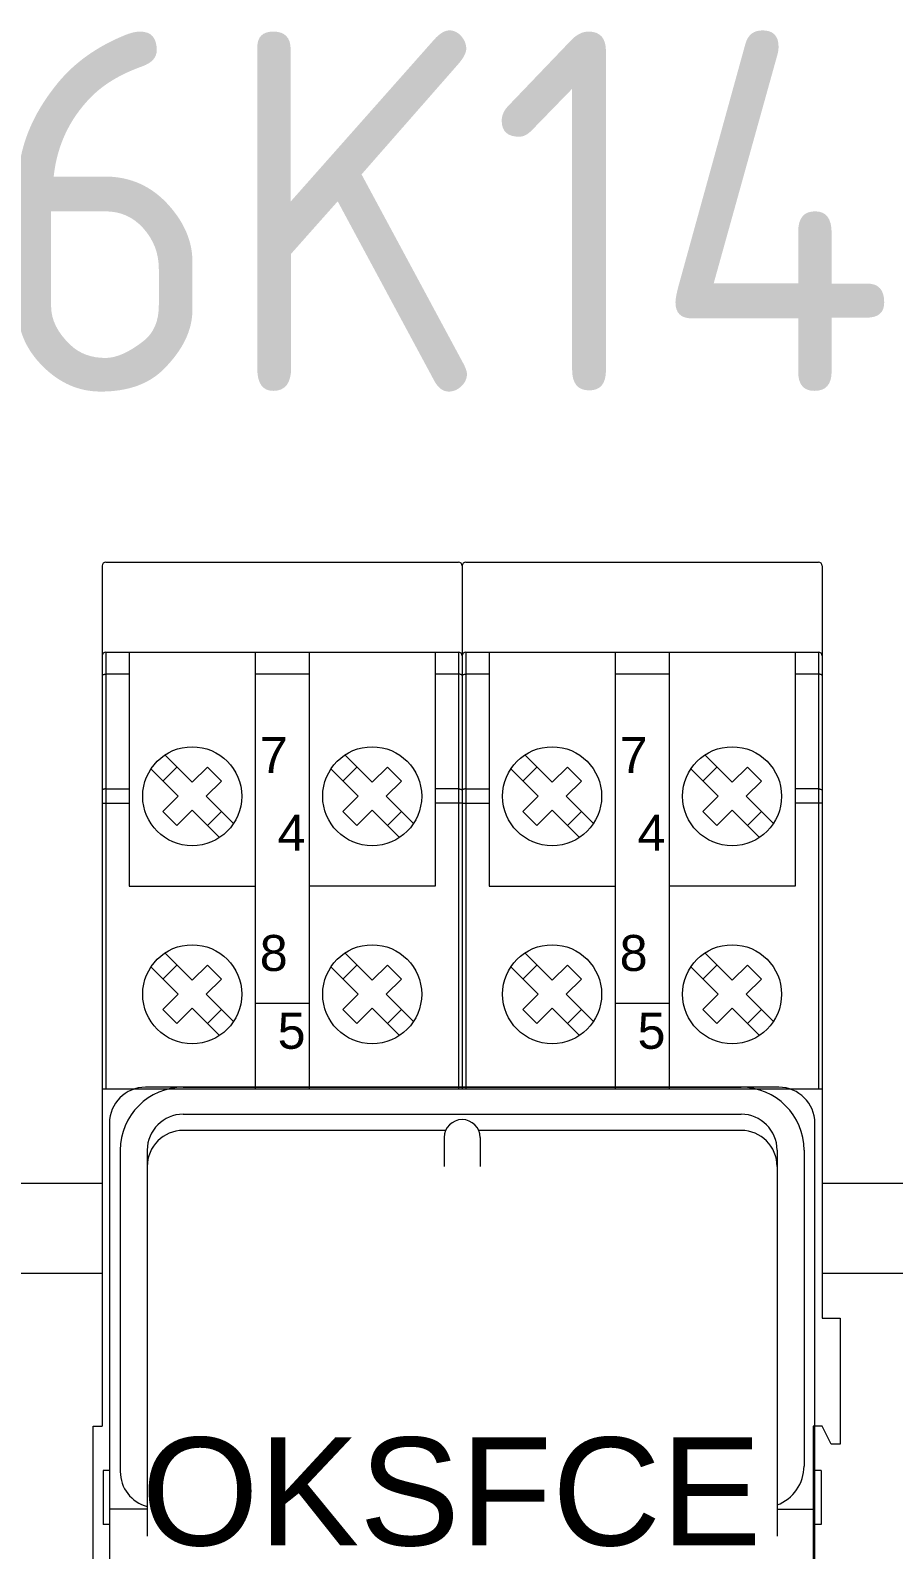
# Model space of a CAD drawing. Header units: millimetres. Extents: x 4137 to 6698, y 1400 to 3585.
# Drawn here: x 6033.7 to 6081.6, y 2065.9 to 2150.3 of the extents above; entities that cross this region are included whole.
import ezdxf
from ezdxf.enums import TextEntityAlignment as Align

# ---------------------------------------------------------------- set-up
doc = ezdxf.new("R2010")
doc.units = ezdxf.units.MM
doc.layers.add('000-PI-Oprema', color=30, linetype='Continuous', lineweight=5)
doc.layers.add('002-PI-Kabelska kanalica', color=150, linetype='Continuous')
doc.styles.add('PI0', font='isocpeur.ttf', dxfattribs={"width": 0.9})
doc.styles.get("Standard").update_dxf_attribs({"font": 'arial.ttf'})

msp = doc.modelspace()

# ---------------------------------------------------------------- linework, layer by layer
at = {"layer": '000-PI-Oprema', "color": 0, "linetype": 'ByBlock', "lineweight": 0}
for p, q in [((6037.648, 2120.568), (6037.648, 2072.768)), ((6037.848, 2120.768), (6057.448, 2120.768)), ((6057.648, 2120.568), (6057.648, 2091.518)), ((6057.848, 2120.768), (6077.448, 2120.768)), ((6077.648, 2120.568), (6077.648, 2078.768)), ((6037.848, 2115.768), (6037.848, 2091.518)), ((6037.848, 2115.768), (6057.448, 2115.768)), ((6039.148, 2115.768), (6039.148, 2102.768)), ((6046.148, 2115.768), (6046.148, 2091.518)), ((6049.148, 2115.768), (6049.148, 2091.518)), ((6056.148, 2115.768), (6056.148, 2102.768)), ((6057.448, 2115.768), (6057.448, 2091.518)), ((6057.848, 2115.768), (6057.848, 2091.518)), ((6057.848, 2115.768), (6077.448, 2115.768)), ((6059.148, 2115.768), (6059.148, 2102.768)), ((6066.148, 2115.768), (6066.148, 2091.518)), ((6069.148, 2115.768), (6069.148, 2091.518)), ((6076.148, 2115.768), (6076.148, 2102.768)), ((6077.448, 2115.768), (6077.448, 2091.518)), ((6039.148, 2114.553), (6037.848, 2114.553)), ((6049.148, 2114.553), (6046.148, 2114.553)), ((6057.448, 2114.553), (6056.148, 2114.553)), ((6059.148, 2114.553), (6057.848, 2114.553)), ((6069.148, 2114.553), (6066.148, 2114.553)), ((6077.448, 2114.553), (6076.148, 2114.553)), ((6040.354, 2109.284), (6041.87, 2107.768)), ((6041.021, 2108.616), (6041.799, 2109.394)), ((6041.131, 2110.062), (6042.648, 2108.545)), ((6042.648, 2108.545), (6043.496, 2109.394)), ((6043.496, 2109.394), (6044.274, 2108.616)), ((6050.354, 2109.284), (6051.87, 2107.768)), ((6051.021, 2108.616), (6051.799, 2109.394)), ((6051.131, 2110.062), (6052.648, 2108.545)), ((6052.648, 2108.545), (6053.496, 2109.394)), ((6053.496, 2109.394), (6054.274, 2108.616)), ((6060.354, 2109.284), (6061.87, 2107.768)), ((6061.021, 2108.616), (6061.799, 2109.394)), ((6061.131, 2110.062), (6062.648, 2108.545)), ((6062.648, 2108.545), (6063.496, 2109.394)), ((6063.496, 2109.394), (6064.274, 2108.616)), ((6070.354, 2109.284), (6071.87, 2107.768)), ((6071.021, 2108.616), (6071.799, 2109.394)), ((6071.131, 2110.062), (6072.648, 2108.545)), ((6072.648, 2108.545), (6073.496, 2109.394)), ((6073.496, 2109.394), (6074.274, 2108.616)), ((6043.426, 2107.768), (6044.274, 2108.616)), ((6053.426, 2107.768), (6054.274, 2108.616)), ((6063.426, 2107.768), (6064.274, 2108.616)), ((6073.426, 2107.768), (6074.274, 2108.616)), ((6037.848, 2108.176), (6039.148, 2108.176)), ((6041.021, 2106.919), (6041.87, 2107.768)), ((6043.426, 2107.768), (6044.942, 2106.251)), ((6051.021, 2106.919), (6051.87, 2107.768)), ((6053.426, 2107.768), (6054.942, 2106.251)), ((6057.448, 2108.176), (6056.148, 2108.176)), ((6057.848, 2108.176), (6059.148, 2108.176)), ((6061.021, 2106.919), (6061.87, 2107.768)), ((6063.426, 2107.768), (6064.942, 2106.251)), ((6071.021, 2106.919), (6071.87, 2107.768)), ((6073.426, 2107.768), (6074.942, 2106.251)), ((6077.448, 2108.176), (6076.148, 2108.176)), ((6037.648, 2107.391), (6039.148, 2107.391)), ((6041.021, 2106.919), (6041.799, 2106.141)), ((6041.799, 2106.141), (6042.648, 2106.99)), ((6042.648, 2106.99), (6044.164, 2105.473)), ((6043.496, 2106.141), (6044.274, 2106.919)), ((6051.021, 2106.919), (6051.799, 2106.141)), ((6051.799, 2106.141), (6052.648, 2106.99)), ((6052.648, 2106.99), (6054.164, 2105.473)), ((6053.496, 2106.141), (6054.274, 2106.919)), ((6057.648, 2107.391), (6056.148, 2107.391)), ((6057.648, 2107.391), (6059.148, 2107.391)), ((6061.021, 2106.919), (6061.799, 2106.141)), ((6061.799, 2106.141), (6062.648, 2106.99)), ((6062.648, 2106.99), (6064.164, 2105.473)), ((6063.496, 2106.141), (6064.274, 2106.919)), ((6071.021, 2106.919), (6071.799, 2106.141)), ((6071.799, 2106.141), (6072.648, 2106.99)), ((6072.648, 2106.99), (6074.164, 2105.473)), ((6073.496, 2106.141), (6074.274, 2106.919)), ((6077.648, 2107.391), (6076.148, 2107.391)), ((6039.148, 2102.768), (6046.148, 2102.768)), ((6056.148, 2102.768), (6049.148, 2102.768)), ((6059.148, 2102.768), (6066.148, 2102.768)), ((6076.148, 2102.768), (6069.148, 2102.768)), ((6040.354, 2098.284), (6041.87, 2096.768)), ((6041.021, 2097.616), (6041.799, 2098.394)), ((6041.131, 2099.062), (6042.648, 2097.545)), ((6042.648, 2097.545), (6043.496, 2098.394)), ((6043.496, 2098.394), (6044.274, 2097.616)), ((6050.354, 2098.284), (6051.87, 2096.768)), ((6051.021, 2097.616), (6051.799, 2098.394)), ((6051.131, 2099.062), (6052.648, 2097.545)), ((6052.648, 2097.545), (6053.496, 2098.394)), ((6053.496, 2098.394), (6054.274, 2097.616)), ((6060.354, 2098.284), (6061.87, 2096.768)), ((6061.021, 2097.616), (6061.799, 2098.394)), ((6061.131, 2099.062), (6062.648, 2097.545)), ((6062.648, 2097.545), (6063.496, 2098.394)), ((6063.496, 2098.394), (6064.274, 2097.616)), ((6070.354, 2098.284), (6071.87, 2096.768)), ((6071.021, 2097.616), (6071.799, 2098.394)), ((6071.131, 2099.062), (6072.648, 2097.545)), ((6072.648, 2097.545), (6073.496, 2098.394)), ((6073.496, 2098.394), (6074.274, 2097.616)), ((6043.426, 2096.768), (6044.274, 2097.616)), ((6053.426, 2096.768), (6054.274, 2097.616)), ((6063.426, 2096.768), (6064.274, 2097.616)), ((6073.426, 2096.768), (6074.274, 2097.616)), ((6041.021, 2095.919), (6041.87, 2096.768)), ((6043.426, 2096.768), (6044.942, 2095.251)), ((6051.021, 2095.919), (6051.87, 2096.768)), ((6053.426, 2096.768), (6054.942, 2095.251)), ((6061.021, 2095.919), (6061.87, 2096.768)), ((6063.426, 2096.768), (6064.942, 2095.251)), ((6071.021, 2095.919), (6071.87, 2096.768)), ((6073.426, 2096.768), (6074.942, 2095.251)), ((6041.021, 2095.919), (6041.799, 2095.141)), ((6041.799, 2095.141), (6042.648, 2095.99)), ((6042.648, 2095.99), (6044.164, 2094.473)), ((6043.496, 2095.141), (6044.274, 2095.919)), ((6049.148, 2096.252), (6046.148, 2096.252)), ((6051.021, 2095.919), (6051.799, 2095.141)), ((6051.799, 2095.141), (6052.648, 2095.99)), ((6052.648, 2095.99), (6054.164, 2094.473)), ((6053.496, 2095.141), (6054.274, 2095.919)), ((6061.021, 2095.919), (6061.799, 2095.141)), ((6061.799, 2095.141), (6062.648, 2095.99)), ((6062.648, 2095.99), (6064.164, 2094.473)), ((6063.496, 2095.141), (6064.274, 2095.919)), ((6069.148, 2096.252), (6066.148, 2096.252)), ((6071.021, 2095.919), (6071.799, 2095.141)), ((6071.799, 2095.141), (6072.648, 2095.99)), ((6072.648, 2095.99), (6074.164, 2094.473)), ((6073.496, 2095.141), (6074.274, 2095.919)), ((6075.248, 2091.604), (6040.048, 2091.604)), ((6042.148, 2091.604), (6073.148, 2091.604)), ((6037.648, 2091.518), (6057.648, 2091.518)), ((6057.648, 2091.518), (6077.648, 2091.518)), ((6042.148, 2090.104), (6073.148, 2090.104)), ((6038.048, 2089.604), (6038.048, 2048.004)), ((6056.731, 2089.204), (6042.148, 2089.204)), ((6073.148, 2089.204), (6058.564, 2089.204)), ((6077.248, 2048.004), (6077.248, 2089.604)), ((6056.648, 2088.804), (6056.648, 2087.204)), ((6058.648, 2088.804), (6058.648, 2087.204)), ((6038.648, 2088.104), (6038.648, 2070.254)), ((6040.148, 2088.104), (6040.148, 2070.254)), ((6075.148, 2088.104), (6075.148, 2070.554)), ((6076.648, 2088.104), (6076.648, 2070.554)), ((6040.148, 2087.204), (6040.148, 2066.654)), ((6075.148, 2087.204), (6075.148, 2066.654)), ((6077.648, 2078.768), (6078.648, 2078.768)), ((6078.648, 2078.768), (6078.648, 2071.768)), ((6037.148, 2064.768), (6037.148, 2072.768)), ((6037.148, 2072.768), (6037.648, 2072.768)), ((6077.148, 2072.768), (6077.148, 2064.768)), ((6077.648, 2072.768), (6077.148, 2072.768)), ((6078.148, 2071.768), (6077.648, 2072.768)), ((6078.648, 2071.768), (6078.148, 2071.768)), ((6037.698, 2070.304), (6037.698, 2067.304)), ((6038.048, 2070.304), (6037.698, 2070.304)), ((6077.598, 2070.304), (6077.248, 2070.304)), ((6077.598, 2070.304), (6077.598, 2067.304)), ((6040.148, 2068.154), (6038.048, 2068.154)), ((6075.148, 2068.154), (6077.248, 2068.154)), ((6038.048, 2067.304), (6037.698, 2067.304)), ((6077.598, 2067.304), (6077.248, 2067.304))]:
    msp.add_line(p, q, dxfattribs=at)
for points in [[(6037.648, 2114.474), (6037.649, 2114.484), (6037.655, 2114.494), (6037.663, 2114.504), (6037.675, 2114.513), (6037.689, 2114.522), (6037.706, 2114.53), (6037.726, 2114.536), (6037.748, 2114.542), (6037.771, 2114.547), (6037.796, 2114.55), (6037.822, 2114.552), (6037.848, 2114.553)], [(6057.648, 2114.474), (6057.646, 2114.484), (6057.641, 2114.494), (6057.632, 2114.504), (6057.621, 2114.513), (6057.606, 2114.522), (6057.589, 2114.53), (6057.569, 2114.536), (6057.548, 2114.542), (6057.524, 2114.547), (6057.499, 2114.55), (6057.474, 2114.552), (6057.448, 2114.553)], [(6057.648, 2114.474), (6057.649, 2114.484), (6057.655, 2114.494), (6057.663, 2114.504), (6057.675, 2114.513), (6057.689, 2114.522), (6057.706, 2114.53), (6057.726, 2114.536), (6057.748, 2114.542), (6057.771, 2114.547), (6057.796, 2114.55), (6057.822, 2114.552), (6057.848, 2114.553)], [(6077.648, 2114.474), (6077.646, 2114.484), (6077.641, 2114.494), (6077.632, 2114.504), (6077.621, 2114.513), (6077.606, 2114.522), (6077.589, 2114.53), (6077.569, 2114.536), (6077.548, 2114.542), (6077.524, 2114.547), (6077.499, 2114.55), (6077.474, 2114.552), (6077.448, 2114.553)], [(6037.848, 2108.176), (6037.822, 2108.175), (6037.796, 2108.173), (6037.771, 2108.17), (6037.748, 2108.165), (6037.726, 2108.159), (6037.706, 2108.153), (6037.689, 2108.145), (6037.675, 2108.136), (6037.663, 2108.127), (6037.655, 2108.117), (6037.649, 2108.107), (6037.648, 2108.097)], [(6057.448, 2108.176), (6057.474, 2108.175), (6057.499, 2108.173), (6057.524, 2108.17), (6057.548, 2108.165), (6057.569, 2108.159), (6057.589, 2108.153), (6057.606, 2108.145), (6057.621, 2108.136), (6057.632, 2108.127), (6057.641, 2108.117), (6057.646, 2108.107), (6057.648, 2108.097)], [(6057.848, 2108.176), (6057.822, 2108.175), (6057.796, 2108.173), (6057.771, 2108.17), (6057.748, 2108.165), (6057.726, 2108.159), (6057.706, 2108.153), (6057.689, 2108.145), (6057.675, 2108.136), (6057.663, 2108.127), (6057.655, 2108.117), (6057.649, 2108.107), (6057.648, 2108.097)], [(6077.448, 2108.176), (6077.474, 2108.175), (6077.499, 2108.173), (6077.524, 2108.17), (6077.548, 2108.165), (6077.569, 2108.159), (6077.589, 2108.153), (6077.606, 2108.145), (6077.621, 2108.136), (6077.632, 2108.127), (6077.641, 2108.117), (6077.646, 2108.107), (6077.648, 2108.097)]]:
    msp.add_lwpolyline(points, dxfattribs=at)
for centre in [(6042.648, 2107.768), (6052.648, 2107.768), (6062.648, 2107.768), (6072.648, 2107.768), (6042.648, 2096.768), (6052.648, 2096.768), (6062.648, 2096.768), (6072.648, 2096.768)]:
    msp.add_circle(centre, 2.75, dxfattribs=at)
for centre, radius, start, end in [((6037.848, 2120.568), 0.2, 90, 180), ((6057.448, 2120.568), 0.2, 0, 90), ((6057.848, 2120.568), 0.2, 90, 180), ((6077.448, 2120.568), 0.2, 0, 90), ((6037.848, 2115.568), 0.2, 90, 180), ((6057.448, 2115.568), 0.2, 0, 90), ((6057.848, 2115.568), 0.2, 90, 180), ((6077.448, 2115.568), 0.2, 0, 90), ((6040.048, 2089.604), 2, 90, 180), ((6042.148, 2088.104), 3.5, 90, 180), ((6073.148, 2088.104), 3.5, 0, 90), ((6075.248, 2089.604), 2, 0, 90), ((6042.148, 2088.104), 2, 90, 180), ((6073.148, 2088.104), 2, 0, 90), ((6042.148, 2087.204), 2, 90, 180), ((6057.648, 2088.804), 1, 0, 180), ((6073.148, 2087.204), 2, 0, 90), ((6074.348, 2070.554), 2.3, 290.35441, 0), ((6040.648, 2070.254), 2, 180, 255.52249)]:
    msp.add_arc(centre, radius, start, end, dxfattribs=at)
at = {"layer": '002-PI-Kabelska kanalica', "color": 0, "linetype": 'ByBlock', "lineweight": 0, "ltscale": 0.25}
for p, q in [((6032.648, 2086.268), (6037.648, 2086.268)), ((6077.648, 2086.268), (6082.648, 2086.268)), ((6032.648, 2081.268), (6037.648, 2081.268)), ((6077.648, 2081.268), (6082.648, 2081.268))]:
    msp.add_line(p, q, dxfattribs=at)

# ---------------------------------------------------------------- texts
at = {"color": 0, "linetype": 'ByBlock', "lineweight": 0, "style": 'PI0', "width": 0.9}
msp.add_text('-166K03...-166K14', height=20, dxfattribs=at).set_placement((5987.796, 2140.285), align=Align.MIDDLE)
at = {"layer": '000-PI-Oprema', "color": 0, "linetype": 'ByBlock', "lineweight": 0, "char_height": 1.9995, "width": 2.5471}
for s, insert, attachment_point in [('{\\fArial|b0|i0|c0|p34;7}', (6046.4, 2111.062), 1), ('{\\fArial|b0|i0|c0|p34;7}', (6066.4, 2111.062), 1), ('{\\fArial|b0|i0|c0|p34;4}', (6048.947, 2106.738), 3), ('{\\fArial|b0|i0|c0|p34;4}', (6068.947, 2106.738), 3), ('{\\fArial|b0|i0|c0|p34;8}', (6046.4, 2100.062), 1), ('{\\fArial|b0|i0|c0|p34;8}', (6066.4, 2100.062), 1), ('{\\fArial|b0|i0|c0|p34;5}', (6048.947, 2095.738), 3), ('{\\fArial|b0|i0|c0|p34;5}', (6068.947, 2095.738), 3)]:
    msp.add_mtext(s, dxfattribs=dict(at, insert=insert, attachment_point=attachment_point))
at = {"layer": '000-PI-Oprema', "color": 0, "linetype": 'ByBlock', "lineweight": 0, "insert": (6057.056, 2069.104), "char_height": 6, "attachment_point": 5}
msp.add_mtext_dynamic_manual_height_columns('{\\fArial|b0|i0|c238|p34;OK}S{\\fArial|b0|i0|c238|p34;FC}E', width=44.995, gutter_width=1, heights=[10], dxfattribs=at)

doc.saveas('drawing.dxf')
